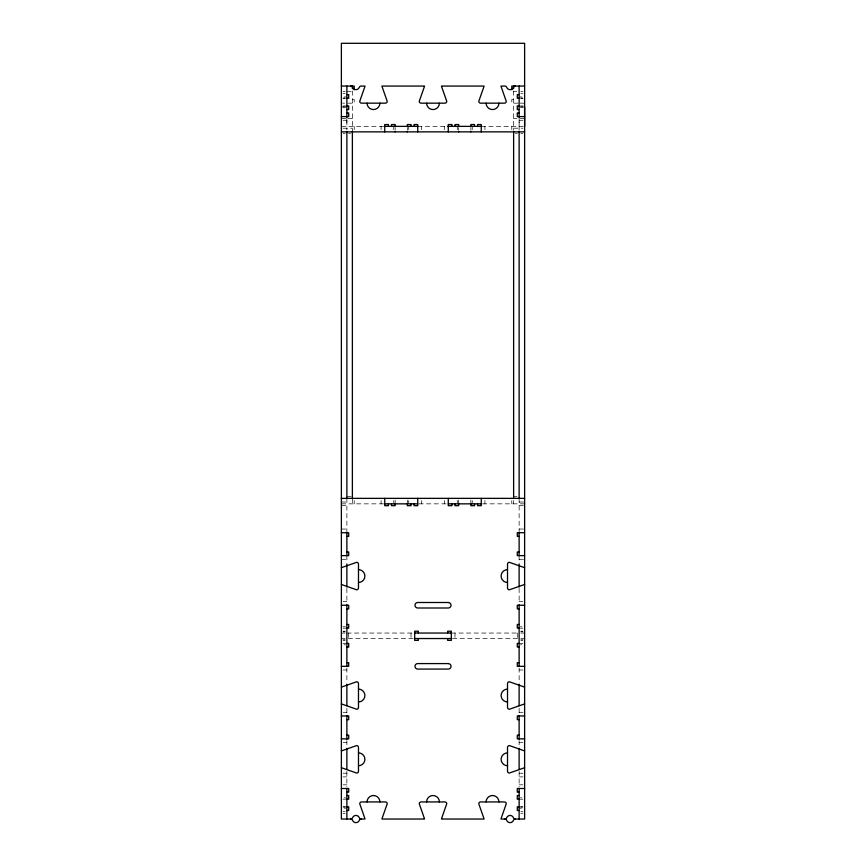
<?xml version="1.0" encoding="UTF-8"?>
<svg xmlns="http://www.w3.org/2000/svg" width="866" height="866" viewBox="0 0 866 866"><rect width="100%" height="100%" fill="white"/><g stroke="black" fill="none" stroke-linecap="round" stroke-linejoin="round"><path stroke-width="0.65" stroke-dasharray="4.33 3.25" d="M519.124 126.371L519.124 118.923M344.127 96.97L346.876 96.895M519.124 808.195L521.873 808.119M343.098 91.558L345.155 91.558M346.876 91.558L352.375 91.558M513.625 91.558L516.926 91.558M520.845 91.558L522.902 91.558M343.098 93.387L345.155 93.387M520.845 93.387L522.902 93.387M343.098 98.042L345.155 98.042M520.845 98.042L522.902 98.042M343.098 98.269L345.502 98.269M520.498 98.269L522.902 98.269M352.375 99.493L354.205 99.493L354.205 103.162L342.665 103.162M513.625 99.493L511.795 99.493L511.795 103.162L519.492 103.162M520.228 103.162L524.623 103.162M343.098 105.912L345.502 105.912M520.498 105.912L522.902 105.912M341.377 106.821L345.772 106.821M520.228 106.821L524.623 106.821M342.752 107.287L345.502 107.287M520.498 107.287L523.248 107.287M341.377 118.426L345.772 118.426M352.375 118.426L346.876 118.426L346.876 130.041M513.625 118.426L516.926 118.426M520.228 118.426L524.623 118.426M343.098 120.266L346.876 120.266M519.124 120.266L522.902 120.266M341.377 126.371L384.742 126.371M417.726 126.371L448.274 126.371M481.258 126.371L523.27 126.371M343.098 128.2L352.375 128.2M513.625 128.2L522.902 128.2M343.098 133.7L345.155 133.7M348.597 133.7L350.654 133.7M515.346 133.7L517.403 133.7M520.845 133.7L522.902 133.7M346.876 496.521L351.271 496.521M513.625 496.521L516.926 496.521M341.377 502.02L346.876 502.02M519.124 502.02L524.623 502.02M341.377 503.85L383.519 503.85M418.949 503.85L447.051 503.85M482.481 503.85L524.623 503.85M341.377 505.69L346.876 505.69M519.124 505.69L524.623 505.69M341.377 529.05L346.876 529.05M519.124 529.05L524.623 529.05M341.377 559.284L346.876 559.284M519.124 559.284L524.623 559.284M343.098 601.589L346.876 601.589M519.124 601.589L522.902 601.589M342.752 626.778L345.502 626.778M520.498 626.778L521.873 626.778M343.098 628.153L345.772 628.153M520.228 628.153L522.902 628.153M343.098 631.206L345.155 631.206M520.845 631.206L522.902 631.206M343.098 631.823L345.155 631.823M520.845 631.823L522.902 631.823M341.377 633.046L345.155 633.046M346.876 633.046L414.673 633.046M451.327 633.046L517.792 633.046M520.845 633.046L524.623 633.046M341.377 638.534L345.155 638.534M348.208 638.534L413.45 638.534M452.55 638.534L517.792 638.534M520.845 638.534L524.623 638.534M343.098 639.758L345.155 639.758M520.845 639.758L522.902 639.758M343.098 640.375L345.155 640.375M520.845 640.375L522.902 640.375M343.098 643.427L345.772 643.427M520.228 643.427L522.902 643.427M344.127 644.802L345.502 644.802M520.498 644.802L521.873 644.802M343.098 669.992L346.876 669.992M519.124 669.992L522.902 669.992M343.098 712.296L346.876 712.296M519.124 712.296L522.902 712.296M343.098 742.53L346.876 742.53M519.124 742.53L522.902 742.53M343.098 773.219L346.876 773.219M519.124 773.219L522.902 773.219M343.098 776.889L346.876 776.889M519.124 776.889L522.902 776.889M343.098 784.834L346.876 784.834M519.124 784.834L522.902 784.834M344.127 797.813L345.502 797.813M520.498 797.813L521.873 797.813M343.098 799.188L345.772 799.188M520.228 799.188L522.902 799.188M343.207 806.82L345.772 806.82M520.228 806.82L522.793 806.82M343.098 807.047L345.155 807.047M520.845 807.047L522.902 807.047M343.098 811.702L345.155 811.702M520.845 811.702L522.902 811.702M343.098 813.542L345.155 813.542M520.845 813.542L522.902 813.542M519.124 96.895L521.873 96.97M344.127 808.119L346.876 808.195M519.124 118.426L519.124 131.87M519.124 498.361L519.124 532.72M519.124 555.626L519.124 564.578M519.124 588.371L519.124 602.963M519.124 667.935L519.124 683.22M519.124 708.334L519.124 714.353M519.124 740.473L519.124 746.362M519.124 771.303L519.124 786.891M517.294 633.046L517.294 638.534M513.625 90.941L513.625 130.041M513.625 500.559L513.625 503.85M511.795 126.371L511.795 129.673M511.795 500.559L511.795 503.85M484.917 126.371L484.917 129.673M484.917 500.559L484.917 503.85M472.241 126.371L472.241 129.673M472.241 500.559L472.241 503.85M470.866 127.746L470.866 129.803M470.866 500.072L470.866 502.756M458.655 127.746L458.655 129.803M458.655 500.072L458.655 502.756M457.28 126.371L457.28 129.673M457.28 500.559L457.28 503.85M454.986 633.046L454.986 638.534M444.604 126.371L444.604 129.673M444.604 500.559L444.604 503.85M421.396 126.371L421.396 129.673M421.396 500.559L421.396 503.85M411.014 633.046L411.014 638.534M408.72 126.371L408.72 129.673M408.72 500.559L408.72 503.85M407.345 127.746L407.345 129.803M407.345 500.072L407.345 502.756M395.134 127.746L395.134 129.803M395.134 500.072L395.134 502.756M393.759 126.371L393.759 129.673M393.759 500.559L393.759 503.85M381.083 126.371L381.083 129.673M381.083 500.559L381.083 503.85M354.205 126.371L354.205 129.673M354.205 500.559L354.205 503.85M352.375 90.941L352.375 131.87M352.375 498.361L352.375 503.85M348.706 633.046L348.706 638.534M346.876 118.555L346.876 126.371M346.876 498.361L346.876 532.72M346.876 555.626L346.876 564.578M346.876 588.371L346.876 602.963M346.876 667.935L346.876 683.22M346.876 708.334L346.876 714.353M346.876 740.473L346.876 746.362M346.876 771.303L346.876 786.891"/><path stroke-width="1.3" d="M524.623 126.371L524.623 106.821M524.623 86.059L524.623 43.3L341.377 43.3L341.377 819.03L350.741 819.03A1.829 1.829 0 0 1 352.473 820.254A3.67 3.67 0 0 0 359.379 820.254A1.829 1.829 0 0 1 361.1 819.03L364.976 819.03A1.829 1.829 0 0 0 364.889 818.511L359.736 803.767A1.829 1.829 0 0 1 361.566 801.938L385.392 801.938A1.829 1.829 0 0 1 387.221 803.767L382.058 818.511A1.829 1.829 0 0 0 381.982 819.03L424.492 819.03A1.829 1.829 0 0 0 424.416 818.511L419.252 803.767A1.829 1.829 0 0 1 421.093 801.938L444.908 801.938A1.829 1.829 0 0 1 446.748 803.767L441.584 818.511A1.829 1.829 0 0 0 441.508 819.03L484.018 819.03A1.829 1.829 0 0 0 483.942 818.511L478.779 803.767A1.829 1.829 0 0 1 480.608 801.938L504.434 801.938A1.829 1.829 0 0 1 506.264 803.767L501.111 818.511A1.829 1.829 0 0 0 501.024 819.03L504.9 819.03A1.829 1.829 0 0 1 506.621 820.254A3.67 3.67 0 0 0 513.527 820.254A1.829 1.829 0 0 1 515.259 819.03L524.623 819.03L524.623 86.059L511.795 86.059L511.795 89.718M341.377 86.059L354.205 86.059L354.205 89.718M346.876 94.611L348.706 94.611L348.706 98.269L346.876 98.269M519.124 94.611L517.294 94.611L517.294 98.269L519.124 98.269M346.876 105.912L348.706 105.912L348.706 109.571L346.876 109.571M519.124 105.912L517.294 105.912L517.294 109.571L519.124 109.571M346.876 112.937L348.706 112.937L348.706 116.596L341.377 116.596M519.124 112.937L517.294 112.937L517.294 116.596L524.623 116.596M384.493 126.371L418.181 126.371M447.819 126.371L481.507 126.371M341.377 131.87L524.623 131.87M341.377 498.361L524.623 498.361M384.742 503.85L417.726 503.85M448.274 503.85L481.258 503.85M341.377 532.72L348.706 532.72L348.706 536.379L346.876 536.379M524.623 532.72L517.294 532.72L517.294 536.379L519.124 536.379M346.876 551.956L348.706 551.956L348.706 555.626L341.377 555.626M519.124 551.956L517.294 551.956L517.294 555.626L524.623 555.626M341.377 605.247L348.706 605.247L348.706 608.917L346.876 608.917M524.623 605.247L517.294 605.247L517.294 608.917L519.124 608.917M346.876 624.494L348.706 624.494L348.706 628.153L346.876 628.153M519.124 624.494L517.294 624.494L517.294 628.153L519.124 628.153M414.673 633.046L451.327 633.046M414.673 638.534L451.327 638.534M346.876 643.427L348.706 643.427L348.706 647.086L346.876 647.086M519.124 643.427L517.294 643.427L517.294 647.086L519.124 647.086M346.876 662.663L348.706 662.663L348.706 666.333L341.377 666.333M519.124 662.663L517.294 662.663L517.294 666.333L524.623 666.333M341.377 715.955L348.706 715.955L348.706 719.624L346.876 719.624M524.623 715.955L517.294 715.955L517.294 719.624L519.124 719.624M346.876 735.202L348.706 735.202L348.706 738.86L341.377 738.86M519.124 735.202L517.294 735.202L517.294 738.86L524.623 738.86M341.377 788.493L348.706 788.493L348.706 792.163L346.876 792.163M524.623 788.493L517.294 788.493L517.294 792.163L519.124 792.163M346.876 795.518L348.706 795.518L348.706 799.188L346.876 799.188M519.124 795.518L517.294 795.518L517.294 799.188L519.124 799.188M346.876 806.82L348.706 806.82L348.706 810.479L346.876 810.479M519.124 806.82L517.294 806.82L517.294 810.479L519.124 810.479M519.124 86.059L519.124 117.668M519.124 131.87L519.124 498.361M519.124 532.72L519.124 555.626M519.124 564.578L519.124 587.04M519.124 604.793L519.124 666.333M519.124 684.541L519.124 705.682M519.124 715.727L519.124 739.099M519.124 748.289L519.124 769.387M519.124 788.493L519.124 819.03M513.625 86.059L513.625 88.689M513.625 131.253L513.625 498.361M481.258 131.87L481.258 124.542L477.588 124.542L477.588 126.371M481.258 498.361L481.258 505.69L477.588 505.69L477.588 503.85M474.536 126.371L474.536 124.542L470.866 124.542L470.866 126.717M474.536 503.85L474.536 505.69L470.866 505.69L470.866 503.514M470.866 131.177L470.866 131.87M458.655 126.717L458.655 124.542L454.986 124.542L454.986 126.371M458.655 131.177L458.655 131.87M458.655 503.514L458.655 505.69L454.986 505.69L454.986 503.85M451.933 126.371L451.933 124.542L448.274 124.542L448.274 131.87M451.933 503.85L451.933 505.69L448.274 505.69L448.274 498.361M447.657 633.046L447.657 631.206L451.327 631.206L451.327 640.375L447.657 640.375L447.657 638.534M418.343 633.046L418.343 631.206L414.673 631.206L414.673 640.375L418.343 640.375L418.343 638.534M417.726 131.87L417.726 124.542L414.067 124.542L414.067 126.371M417.726 498.361L417.726 505.69L414.067 505.69L414.067 503.85M411.014 126.371L411.014 124.542L407.345 124.542L407.345 126.717M411.014 503.85L411.014 505.69L407.345 505.69L407.345 503.514M407.345 131.177L407.345 131.87M395.134 126.717L395.134 124.542L391.464 124.542L391.464 126.371M395.134 131.177L395.134 131.87M395.134 503.514L395.134 505.69L391.464 505.69L391.464 503.85M388.412 126.371L388.412 124.542L384.742 124.542L384.742 131.87M388.412 503.85L388.412 505.69L384.742 505.69L384.742 498.361M352.375 86.059L352.375 88.689M352.375 131.253L352.375 498.361M346.876 86.059L346.876 117.668M346.876 131.87L346.876 498.361M346.876 532.72L346.876 555.626M346.876 564.578L346.876 587.04M346.876 604.793L346.876 666.333M346.876 684.541L346.876 705.682M346.876 715.727L346.876 739.099M346.876 748.289L346.876 769.387M346.876 788.493L346.876 819.03M350.741 86.059A1.829 1.829 0 0 1 352.473 87.282A3.67 3.67 0 0 0 359.379 87.282A1.829 1.829 0 0 1 361.1 86.059L364.976 86.059A1.829 1.829 0 0 1 364.889 86.578L359.736 101.333A1.829 1.829 0 0 0 361.566 103.162L385.392 103.162A1.829 1.829 0 0 0 387.221 101.333L382.058 86.578A1.829 1.829 0 0 1 381.982 86.059L424.492 86.059A1.829 1.829 0 0 1 424.416 86.578L419.252 101.333A1.829 1.829 0 0 0 421.093 103.162L444.908 103.162A1.829 1.829 0 0 0 446.748 101.333L441.584 86.578A1.829 1.829 0 0 1 441.508 86.059L484.018 86.059A1.829 1.829 0 0 1 483.942 86.578L478.779 101.333A1.829 1.829 0 0 0 480.608 103.162L504.434 103.162A1.829 1.829 0 0 0 506.264 101.333L501.111 86.578A1.829 1.829 0 0 1 501.024 86.059L504.9 86.059A1.829 1.829 0 0 1 506.621 87.282A3.67 3.67 0 0 0 513.527 87.282A1.829 1.829 0 0 1 515.259 86.059M439.408 103.162A6.408 6.408 0 0 1 433 109.571A6.408 6.408 0 0 1 426.592 103.162M379.893 103.162A6.408 6.408 0 0 1 373.473 109.571A6.408 6.408 0 0 1 367.065 103.162M498.935 103.162A6.408 6.408 0 0 1 492.527 109.571A6.408 6.408 0 0 1 486.107 103.162M341.377 584.572A1.829 1.829 0 0 1 341.897 584.647L356.651 589.811A1.829 1.829 0 0 0 358.481 587.982L358.481 564.156A1.829 1.829 0 0 0 356.651 562.326L341.897 567.49A1.829 1.829 0 0 1 341.377 567.566M358.481 569.655A6.408 6.408 0 0 1 364.889 576.074A6.408 6.408 0 0 1 358.481 582.482M524.623 567.566A1.829 1.829 0 0 1 524.103 567.49L509.349 562.326A1.829 1.829 0 0 0 507.519 564.156L507.519 587.982A1.829 1.829 0 0 0 509.349 589.811L524.103 584.647A1.829 1.829 0 0 1 524.623 584.572M507.519 582.482A6.408 6.408 0 0 1 501.111 576.074A6.408 6.408 0 0 1 507.519 569.655M486.107 801.938A6.408 6.408 0 0 1 492.527 795.518A6.408 6.408 0 0 1 498.935 801.938M504.9 819.03A1.829 1.829 0 0 0 506.621 817.818A3.67 3.67 0 0 1 513.527 817.818A1.829 1.829 0 0 0 515.259 819.03M350.741 819.03A1.829 1.829 0 0 0 352.473 817.818A3.67 3.67 0 0 1 359.379 817.818A1.829 1.829 0 0 0 361.1 819.03M367.065 801.938A6.408 6.408 0 0 1 373.473 795.518A6.408 6.408 0 0 1 379.893 801.938M426.592 801.938A6.408 6.408 0 0 1 433 795.518A6.408 6.408 0 0 1 439.408 801.938M341.377 687.009A1.829 1.829 0 0 0 341.897 686.933L356.651 681.769A1.829 1.829 0 0 1 358.481 683.599L358.481 707.425A1.829 1.829 0 0 1 356.651 709.254L341.897 704.09A1.829 1.829 0 0 0 341.377 704.015M358.481 689.098A6.408 6.408 0 0 1 364.889 695.517A6.408 6.408 0 0 1 358.481 701.925M341.377 750.811A1.829 1.829 0 0 0 341.897 750.735L356.651 745.572A1.829 1.829 0 0 1 358.481 747.401L358.481 771.227A1.829 1.829 0 0 1 356.651 773.057L341.897 767.893A1.829 1.829 0 0 0 341.377 767.817M358.481 752.9A6.408 6.408 0 0 1 364.889 759.309A6.408 6.408 0 0 1 358.481 765.728M524.623 767.817A1.829 1.829 0 0 0 524.103 767.893L509.349 773.057A1.829 1.829 0 0 1 507.519 771.227L507.519 747.401A1.829 1.829 0 0 1 509.349 745.572L524.103 750.735A1.829 1.829 0 0 0 524.623 750.811M507.519 765.728A6.408 6.408 0 0 1 501.111 759.309A6.408 6.408 0 0 1 507.519 752.9M524.623 704.015A1.829 1.829 0 0 0 524.103 704.09L509.349 709.254A1.829 1.829 0 0 1 507.519 707.425L507.519 683.599A1.829 1.829 0 0 1 509.349 681.769L524.103 686.933A1.829 1.829 0 0 0 524.623 687.009M507.519 701.925A6.408 6.408 0 0 1 501.111 695.517A6.408 6.408 0 0 1 507.519 689.098M448.274 602.498L417.726 602.498A2.75 2.75 0 0 0 414.976 605.247A2.75 2.75 0 0 0 417.726 607.997L448.274 607.997A2.75 2.75 0 0 0 451.024 605.247A2.75 2.75 0 0 0 448.274 602.498M448.274 663.583L417.726 663.583A2.75 2.75 0 0 0 414.976 666.333A2.75 2.75 0 0 0 417.726 669.082L448.274 669.082A2.75 2.75 0 0 0 451.024 666.333A2.75 2.75 0 0 0 448.274 663.583"/></g></svg>
